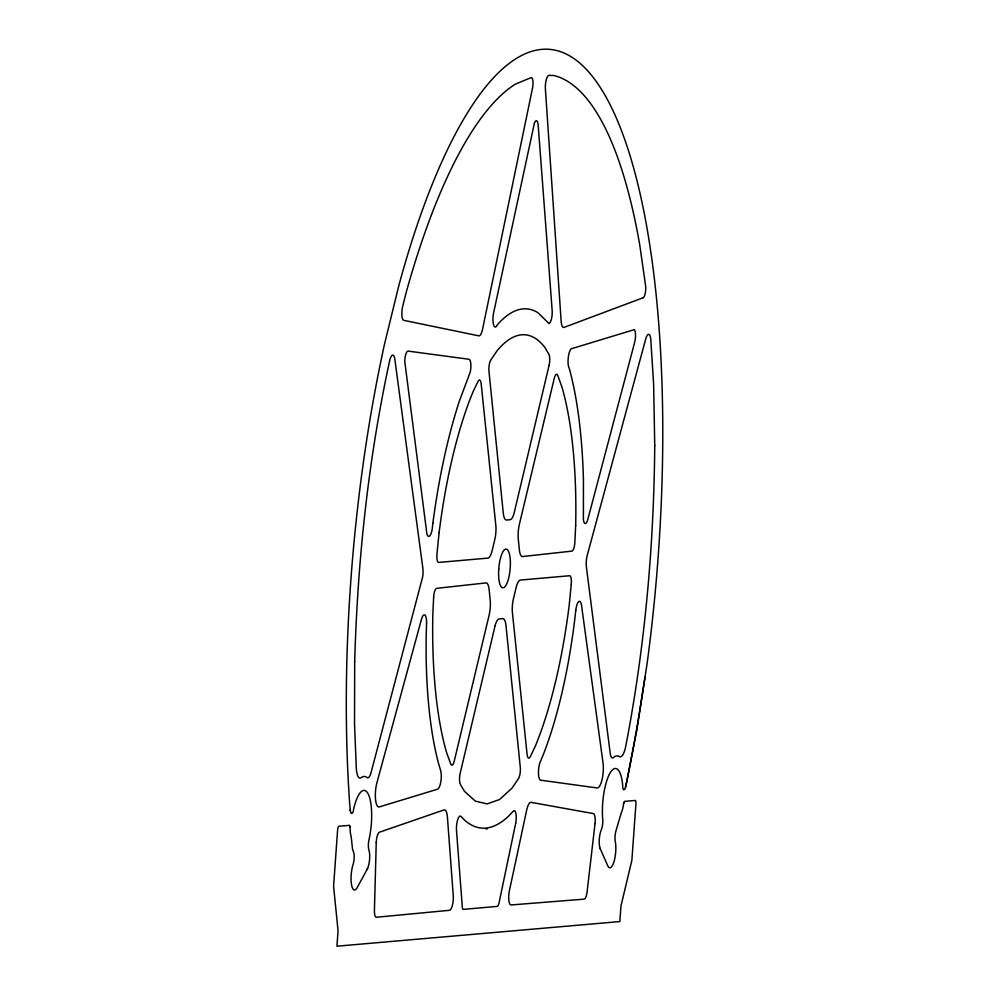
<?xml version="1.0" encoding="UTF-8"?>
<svg xmlns="http://www.w3.org/2000/svg" width="996" height="996" viewBox="0 0 996 996"><rect width="100%" height="100%" fill="white"/><g stroke="black" fill="none" stroke-linecap="round" stroke-linejoin="round"><path stroke-width="1.49" d="M367.624 868.425L357.19 887.61A15.625 4.557 -85 0 1 351.476 884.386A15.625 4.557 -85 0 1 353.294 863.818A8.615 2.515 -85 0 0 353.841 852.999L352.509 848.916L351.127 836.254A14.081 4.109 -85 0 1 350.131 827.427L349.696 825.323L338.889 826.269A3.411 0.996 -85 0 0 337.632 829.755L333.573 886.316L338.055 930.7L336.934 946.2L619.836 921.561L620.944 906.061L631.875 860.332L635.934 803.784A3.411 0.996 -85 0 0 635.162 800.46L624.355 801.407L623.608 803.61A14.081 4.109 -85 0 1 621.33 812.724L616.163 830.154A8.615 2.515 -85 0 0 615.167 841.01A15.625 4.557 -85 0 1 614.034 861.515A15.625 4.557 -85 0 1 607.784 865.785L599.99 848.181M350.131 827.427L350.156 826.618M623.608 803.61L623.695 802.826M645.01 677.168L640.03 708.965A708.978 207.044 -85 0 1 634.651 740.339L632.771 750.685A708.978 207.044 -85 0 1 626.882 781.387L625.276 788.21A6.499 1.892 -85 0 1 622.799 788.122L622.625 784.711A34.038 9.935 -85 0 0 609.801 773.494A34.038 9.935 -85 0 0 602.804 820.119A8.354 2.44 -85 0 1 601.31 829.805A11.529 3.362 -85 0 0 600.252 848.791M625.438 787.786L636.855 729.919L647.027 664.095A521.207 152.201 -85 0 0 599.567 86.378A521.207 152.201 -85 0 0 399.047 284.744L384.556 343.956A521.207 152.201 -85 0 0 349.658 803.399L350.355 810.732L350.281 809.773M485.911 828.958L487.418 828.772M350.355 810.657L350.492 811.454A6.499 1.892 -85 0 0 353.182 811.603L353.854 808.117A34.038 9.935 -85 0 1 368.458 794.509A34.038 9.935 -85 0 1 368.806 840.512A8.354 2.44 -85 0 0 368.931 850.049A11.529 3.362 -85 0 1 367.263 869.085M583.444 479.574L583.407 519.8A8.989 2.627 -85 0 0 587.814 519.414L634.713 342.176A8.429 2.465 -85 0 0 634.328 329.639L571.082 348.837A10.545 3.075 -85 0 0 568.392 365.943L569.538 369.354A260.603 76.107 -85 0 1 583.444 479.574M354.688 661.356L354.526 723.793L356.282 767.63A16.857 4.93 -85 0 0 361.187 777.664A45.069 13.16 -85 0 1 367.325 777.739A11.242 3.287 -85 0 0 371.035 772.659L422.615 577.033A10.545 3.075 -85 0 0 422.839 568.118L394.839 359.282A10.147 2.963 -85 0 0 392.424 355.174A10.147 2.963 -85 0 0 389.536 361.287C368.196 459.878 357.589 560.586 354.688 661.356M654.745 445.586C653.862 546.169 644.947 646.79 625.874 745.606A16.857 4.93 -85 0 1 619.45 756.624A45.069 13.16 -85 0 0 613.237 757.782A11.242 3.287 -85 0 1 610.212 753.275L586.395 567.023A10.545 3.075 -85 0 1 586.208 564.234L586.208 563.238A10.545 3.075 -85 0 1 587.267 555.245L645.744 338.889A10.147 2.963 -85 0 1 648.782 334.307A10.147 2.963 -85 0 1 650.824 339.985L653.625 384.344L654.745 445.586M376.239 842.703L374.421 910.369A8.379 2.44 -85 0 0 376.364 917.254L449.52 910.307A10.172 2.976 -85 0 0 453.255 895.479L447.403 816.969A13.334 3.897 -85 0 0 444.091 809.91L379.389 832.22A8.976 2.627 -85 0 0 376.239 842.703M426.562 623.247L426.213 634.801A232.653 67.94 -85 0 0 438.688 763.982L440.655 770.555A10.458 3.05 -85 0 1 440.842 781.711A10.458 3.05 -85 0 1 437.58 789.181L379.314 806.922A15.799 4.619 -85 0 1 375.517 799.352A15.799 4.619 -85 0 1 376.949 782.607L421.433 619.363A10.184 2.976 -85 0 1 424.881 615.005A10.184 2.976 -85 0 1 426.562 623.247M433.646 597.164L432.837 614.059A236.301 68.998 -85 0 0 446.407 751.943L450.69 763.895A7.943 2.316 -85 0 0 454.251 761.093L489.148 615.055A14.878 4.345 -85 0 0 490.206 600.239L489.148 589.719A14.342 4.183 -85 0 0 486.26 582.897L436.597 588.337A8.005 2.341 -85 0 0 433.646 597.164M575.676 525.402L574.866 542.297A8.005 2.341 -85 0 1 571.916 551.124L522.253 556.565A14.342 4.183 -85 0 1 519.364 549.742L518.306 539.222A14.878 4.345 -85 0 1 519.364 524.394L554.262 378.356A7.943 2.316 -85 0 1 557.822 375.567L562.105 387.519A236.301 68.998 -85 0 1 575.676 525.402M498.747 568.965L498.623 571.492A19.447 5.677 -85 0 0 502.358 587.74L503.864 587.615A19.447 5.677 -85 0 0 509.989 570.496L510.363 565.442A19.447 5.677 -85 0 0 505.881 549.095L505.121 549.319A19.447 5.677 -85 0 0 498.984 566.438L498.747 568.965M439.099 532.599L436.97 554A7.943 2.316 -85 0 0 438.688 562.441L487.878 558.109A14.878 4.345 -85 0 0 492.211 550.365L494.8 539.521A14.342 4.183 -85 0 0 495.884 526L481.168 383.734A8.005 2.341 -85 0 0 477.968 381.505L473.137 391.528A236.301 68.998 -85 0 0 439.099 532.599M571.281 584.179L569.164 605.58A236.301 68.998 -85 0 1 535.113 746.651L530.283 756.674A8.005 2.341 -85 0 1 527.096 754.445L512.367 612.179A14.342 4.183 -85 0 1 513.463 598.658L516.053 587.814A14.878 4.345 -85 0 1 520.385 580.07L569.575 575.738A7.943 2.316 -85 0 1 571.281 584.179M432.874 523.124L432.252 529.038A10.545 3.075 -85 0 1 426.861 533.644L404.762 361.448A8.429 2.465 -85 0 1 408.086 351.102L468.992 359.257A8.989 2.627 -85 0 1 470.274 371.956L459.281 401.351A260.603 76.107 -85 0 0 432.874 523.124M575.788 610.249L574.468 621.89A232.653 67.94 -85 0 1 543.194 754.881L540.255 761.878A10.458 3.05 -85 0 0 538.463 773.207A10.458 3.05 -85 0 0 540.679 780.192L597.127 787.948A15.799 4.619 -85 0 0 602.057 779.619A15.799 4.619 -85 0 0 603.028 762.911L581.54 605.419A10.184 2.976 -85 0 0 578.664 601.609A10.184 2.976 -85 0 0 575.788 610.249M595.023 823.642L587.105 891.843A8.379 2.44 -85 0 1 584.142 899.151L511.073 904.953A10.172 2.976 -85 0 1 509.429 890.586L526.685 810.059A13.334 3.897 -85 0 1 531.042 802.34L593.342 813.583A8.976 2.627 -85 0 1 595.023 823.642M532.524 88.146L482.562 329.228A11.105 3.249 -85 0 1 478.864 335.864L403.791 320.339A9.362 2.739 -85 0 1 402.695 306.307L406.405 291.604A494.962 144.544 -85 0 1 515.567 84.025L531.055 77.676A7.557 2.204 -85 0 1 532.86 80.639A7.557 2.204 -85 0 1 532.524 88.146M515.642 823.505L499.108 902.563A6.511 1.905 -85 0 1 497.104 906.422L463.265 909.373A4.208 1.233 -85 0 1 462.318 907.144L456.504 830.602A9.96 2.913 -85 0 1 457.674 819.733A9.96 2.913 -85 0 1 460.999 816.421L464.472 820.019A283.462 82.78 -85 0 0 508.533 816.185L513.301 811.155A9.163 2.677 -85 0 1 515.94 813.657A9.163 2.677 -85 0 1 515.642 823.505M534.454 122.906L493.306 314.288A10.545 3.075 -85 0 0 496.008 326.8L497.788 324.298A260.603 76.107 -85 0 1 538.089 312.831L549.045 323.563A8.989 2.627 -85 0 0 552.17 310.478L538.164 125.085A8.429 2.465 -85 0 0 534.454 122.906M549.095 365.295L514.16 512.99A14.342 4.183 -85 0 1 510.176 519.7L506.528 520.024A14.878 4.345 -85 0 1 503.254 512.94L488.961 371.234A7.943 2.316 -85 0 1 490.816 359.992L497.228 350.542A236.301 68.998 -85 0 1 544.824 347.355L548.858 354.24A8.005 2.341 -85 0 1 549.095 365.295M495.099 625.662L460.164 773.369A8.005 2.341 -85 0 0 460.413 784.425L464.435 791.297L475.378 801.145L487.193 803.909L499.544 799.527L512.044 788.11L518.455 778.66A7.943 2.316 -85 0 0 520.298 767.43L506.005 625.725A14.878 4.345 -85 0 0 502.743 618.64L499.083 618.964A14.342 4.183 -85 0 0 495.099 625.662M643.117 297.767L563.96 327.435A11.105 3.249 -85 0 1 561.159 321.397L545.385 88.893A9.362 2.739 -85 0 1 548.933 75.385L553.938 75.509A494.962 144.544 -85 0 1 639.731 244.817L645.595 285.74A7.557 2.204 -85 0 1 645.259 293.247A7.557 2.204 -85 0 1 643.117 297.767"/></g></svg>
